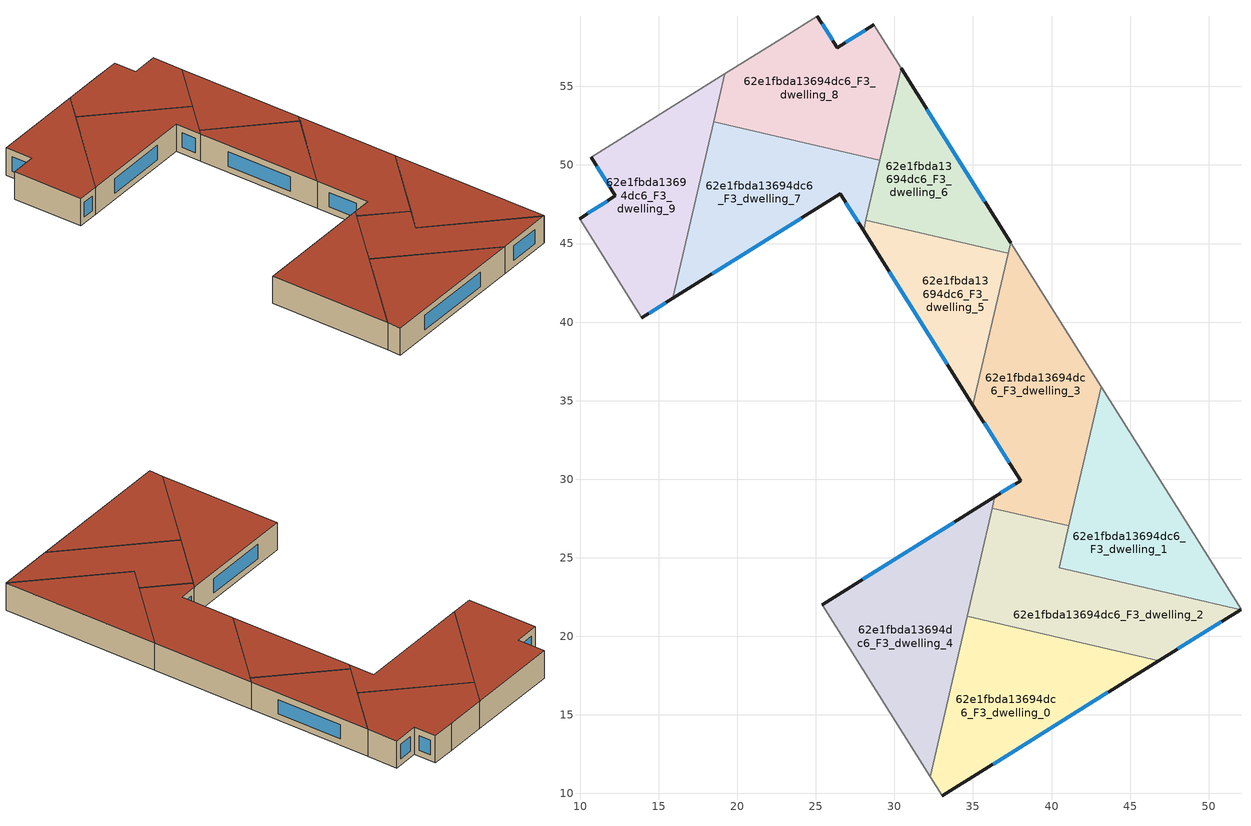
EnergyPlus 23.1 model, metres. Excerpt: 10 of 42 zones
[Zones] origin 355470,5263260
62e1fbda13694dc6_F3_dwelling_0
 floor to 62e1fbda13694dc6_F2_dwelling_0 (EU_floor_Construction): 46.83,18.46 33.04,9.85 32.27,11.08 34.63,21.28 z9
 wall outside (EU_wall_Construction): 33.04,9.85 46.83,18.46 z9:12
 wall adiabatic (EU_wall_Construction): 32.27,11.08 33.04,9.85 z9:12
 wall to 62e1fbda13694dc6_F3_dwelling_2 (EU_wall_Construction): 46.83,18.46 34.63,21.28 z9:12
 wall to 62e1fbda13694dc6_F3_dwelling_4 (EU_wall_Construction): 34.63,21.28 32.27,11.08 z9:12
 window (EU_Window_Construction): 36.28,11.87 43.59,16.44 z9.7:11.3
 roof outside (EU_roof_Construction): 46.83,18.46 34.63,21.28 32.27,11.08 33.04,9.85 z12
62e1fbda13694dc6_F3_dwelling_1
 floor to 62e1fbda13694dc6_F2_dwelling_1 (EU_floor_Construction): 43.16,35.89 52.06,21.72 52.03,21.71 40.49,24.38 z9
 wall adiabatic (EU_wall_Construction): 52.03,21.71 52.06,21.72 43.16,35.89 z9:12
 wall to 62e1fbda13694dc6_F3_dwelling_2 (EU_wall_Construction): 41.1,27.04 40.49,24.38 52.03,21.71 z9:12
 wall to 62e1fbda13694dc6_F3_dwelling_3 (EU_wall_Construction): 43.16,35.89 41.1,27.04 z9:12
 roof outside (EU_roof_Construction): 52.06,21.72 43.16,35.89 40.49,24.38 52.03,21.71 z12
62e1fbda13694dc6_F3_dwelling_2
 floor to 62e1fbda13694dc6_F2_dwelling_2 (EU_floor_Construction): 52.03,21.71 46.83,18.46 34.63,21.28 36.23,28.17 41.1,27.04 40.49,24.38 z9
 wall outside (EU_wall_Construction): 46.83,18.46 52.03,21.71 z9:12
 wall to 62e1fbda13694dc6_F3_dwelling_3 (EU_wall_Construction): 41.1,27.04 36.23,28.17 z9:12
 wall to 62e1fbda13694dc6_F3_dwelling_4 (EU_wall_Construction): 36.23,28.17 34.63,21.28 z9:12
 window (EU_Window_Construction): 48.05,19.22 50.81,20.94 z9.7:11.3
 roof outside (EU_roof_Construction): 52.03,21.71 40.49,24.38 41.1,27.04 36.23,28.17 34.63,21.28 46.83,18.46 z12
62e1fbda13694dc6_F3_dwelling_3
 floor to 62e1fbda13694dc6_F2_dwelling_3 (EU_floor_Construction): 37.4,45.05 43.16,35.89 41.1,27.04 36.23,28.17 36.4,28.89 38.03,29.91 35,34.72 z9
 wall outside (EU_wall_Construction): 35,34.72 38.03,29.91 36.4,28.89 z9:12
 wall adiabatic (EU_wall_Construction): 43.16,35.89 37.4,45.05 z9:12
 wall to 62e1fbda13694dc6_F3_dwelling_5 (EU_wall_Construction): 37.24,44.38 35,34.72 z9:12
 wall to 62e1fbda13694dc6_F3_dwelling_6 (EU_wall_Construction): 37.4,45.05 37.24,44.38 z9:12
 wall to 62e1fbda13694dc6_F3_dwelling_4 (EU_wall_Construction): 36.4,28.89 36.23,28.17 z9:12
 window (EU_Window_Construction): 37.64,29.67 36.78,29.13 / 35.71,33.59 37.32,31.04 z9.7:11.3
 roof outside (EU_roof_Construction): 41.1,27.04 43.16,35.89 37.4,45.05 35,34.72 38.03,29.91 36.4,28.89 36.23,28.17 z12
62e1fbda13694dc6_F3_dwelling_4
 floor to 62e1fbda13694dc6_F2_dwelling_4 (EU_floor_Construction): 36.4,28.89 32.27,11.08 25.39,22.01 z9
 wall outside (EU_wall_Construction): 36.4,28.89 25.39,22.01 z9:12
 wall adiabatic (EU_wall_Construction): 25.39,22.01 32.27,11.08 z9:12
 window (EU_Window_Construction): 33.81,27.28 27.98,23.63 z9.7:11.3
 roof outside (EU_roof_Construction): 32.27,11.08 36.4,28.89 25.39,22.01 z12
62e1fbda13694dc6_F3_dwelling_5
 floor to 62e1fbda13694dc6_F2_dwelling_5 (EU_floor_Construction): 37.24,44.38 35,34.72 28.03,45.81 28.19,46.48 z9
 wall outside (EU_wall_Construction): 28.03,45.81 35,34.72 z9:12
 wall to 62e1fbda13694dc6_F3_dwelling_6 (EU_wall_Construction): 37.24,44.38 28.19,46.48 z9:12
 wall to 62e1fbda13694dc6_F3_dwelling_7 (EU_wall_Construction): 28.19,46.48 28.03,45.81 z9:12
 window (EU_Window_Construction): 29.67,43.21 33.36,37.33 z9.7:11.3
 roof outside (EU_roof_Construction): 35,34.72 37.24,44.38 28.19,46.48 28.03,45.81 z12
62e1fbda13694dc6_F3_dwelling_6
 floor to 62e1fbda13694dc6_F2_dwelling_6 (EU_floor_Construction): 30.43,56.14 37.4,45.05 37.24,44.38 28.19,46.48 z9
 wall outside (EU_wall_Construction): 37.4,45.05 30.43,56.14 z9:12
 wall to 62e1fbda13694dc6_F3_dwelling_8 (EU_wall_Construction): 30.43,56.14 29.08,50.31 z9:12
 wall to 62e1fbda13694dc6_F3_dwelling_7 (EU_wall_Construction): 29.08,50.31 28.19,46.48 z9:12
 window (EU_Window_Construction): 35.76,47.66 32.07,53.54 z9.7:11.3
 roof outside (EU_roof_Construction): 37.24,44.38 37.4,45.05 30.43,56.14 28.19,46.48 z12
62e1fbda13694dc6_F3_dwelling_7
 floor to 62e1fbda13694dc6_F2_dwelling_7 (EU_floor_Construction): 29.08,50.31 28.03,45.81 26.56,48.16 15.9,41.51 18.51,52.76 z9
 wall outside (EU_wall_Construction): 15.9,41.51 26.56,48.16 28.03,45.81 z9:12
 wall to 62e1fbda13694dc6_F3_dwelling_8 (EU_wall_Construction): 29.08,50.31 18.51,52.76 z9:12
 wall to 62e1fbda13694dc6_F3_dwelling_9 (EU_wall_Construction): 18.51,52.76 15.9,41.51 z9:12
 window (EU_Window_Construction): 26.9,47.61 27.69,46.36 / 18.4,43.07 24.06,46.6 z9.7:11.3
 roof outside (EU_roof_Construction): 28.03,45.81 29.08,50.31 18.51,52.76 15.9,41.51 26.56,48.16 z12
62e1fbda13694dc6_F3_dwelling_8
 floor to 62e1fbda13694dc6_F2_dwelling_8 (EU_floor_Construction): 28.68,58.92 30.43,56.14 29.08,50.31 18.51,52.76 19.21,55.8 22.95,58.14 25.1,59.47 26.36,57.47 z9
 wall outside (EU_wall_Construction): 28.68,58.92 26.36,57.47 25.1,59.47 z9:12
 wall adiabatic (EU_wall_Construction): 25.1,59.47 22.95,58.14 19.21,55.8 / 30.43,56.14 28.68,58.92 z9:12
 wall to 62e1fbda13694dc6_F3_dwelling_9 (EU_wall_Construction): 19.21,55.8 18.51,52.76 z9:12
 window (EU_Window_Construction): 26.06,57.94 25.4,59 / 28.14,58.58 26.9,57.81 z9.7:11.3
 roof outside (EU_roof_Construction): 29.08,50.31 30.43,56.14 28.68,58.92 26.36,57.47 25.1,59.47 22.95,58.14 19.21,55.8 18.51,52.76 z12
62e1fbda13694dc6_F3_dwelling_9
 floor to 62e1fbda13694dc6_F2_dwelling_9 (EU_floor_Construction): 19.21,55.8 15.9,41.51 13.92,40.28 9.96,46.59 12.25,48.03 10.7,50.49 z9
 wall outside (EU_wall_Construction): 10.7,50.49 12.25,48.03 9.96,46.59 / 13.92,40.28 15.9,41.51 z9:12
 wall adiabatic (EU_wall_Construction): 19.21,55.8 10.7,50.49 / 9.96,46.59 13.92,40.28 z9:12
 window (EU_Window_Construction): 11.06,49.91 11.88,48.6 / 14.39,40.57 15.44,41.22 / 11.71,47.69 10.5,46.93 z9.7:11.3
 roof outside (EU_roof_Construction): 15.9,41.51 19.21,55.8 10.7,50.49 12.25,48.03 9.96,46.59 13.92,40.28 z12
[Building]
EU S2 Campaign: North Axis=0; Terrain=City; Solar Distribution=FullExterior
[Site:Location]
Budapest.Ferenc.Liszt.Intl.AP: Latitude=47.437; Longitude=19.256; Time Zone=1; Elevation=185
[SizingPeriod:WeatherFileDays]
AnnualSizingPeriod: Begin Month=1; Begin Day of Month=1; End Month=12; End Day of Month=31; Day of Week for Start Day=Monday; Use Weather File Daylight Saving Period=No; Use Weather File Rain and Snow Indicators=No
[MATERIAL]
EU_InternalMass_Material: Roughness=MediumRough; Thickness=0.1; Conductivity=1; Density=1800; Specific Heat=900; Thermal Absorptance=0.9; Solar Absorptance=0.7; Visible Absorptance=0.7
[MATERIAL:NOMASS] Roughness=MediumRough; Thermal Absorptance=0.9; Solar Absorptance=0.7; Visible Absorptance=0.7
Name | Thermal Resistance
EU_wall_NoMass | 0.832559
EU_roof_NoMass | 1.39638
EU_floor_NoMass | 0.872794
[WINDOWMATERIAL:SIMPLEGLAZINGSYSTEM]
EU_Window_SimpleGlazing: UFactor=2.79869; Solar Heat Gain Coefficient=0.75; Visible Transmittance=0.75
[CONSTRUCTION]
EU_wall_Construction: EU_wall_NoMass
EU_roof_Construction: EU_roof_NoMass
EU_floor_Construction: EU_floor_NoMass
EU_Window_Construction: EU_Window_SimpleGlazing
EU_InternalMass_Construction: EU_InternalMass_Material
[ZONE] Type=1; Multiplier=1; Ceiling Height=autocalculate; Floor Area=autocalculate; Part of Total Floor Area=Yes
Name | Volume
62e1fbda13694dc6_F3_dwelling_0 | 232.063
62e1fbda13694dc6_F3_dwelling_1 | 210.752
62e1fbda13694dc6_F3_dwelling_2 | 232.069
62e1fbda13694dc6_F3_dwelling_3 | 253.343
62e1fbda13694dc6_F3_dwelling_4 | 251.488
62e1fbda13694dc6_F3_dwelling_5 | 147.775
62e1fbda13694dc6_F3_dwelling_6 | 147.781
62e1fbda13694dc6_F3_dwelling_7 | 210.755
62e1fbda13694dc6_F3_dwelling_8 | 210.756
62e1fbda13694dc6_F3_dwelling_9 | 210.748
[INTERNALMASS] Construction=EU_InternalMass_Construction
Name | Zone or ZoneList | Surface Area
62e1fbda13694dc6_F3_dwelling_0_EU_InternalMass | 62e1fbda13694dc6_F3_dwelling_0 | 77.354
62e1fbda13694dc6_F3_dwelling_1_EU_InternalMass | 62e1fbda13694dc6_F3_dwelling_1 | 70.2452
62e1fbda13694dc6_F3_dwelling_2_EU_InternalMass | 62e1fbda13694dc6_F3_dwelling_2 | 77.3564
62e1fbda13694dc6_F3_dwelling_3_EU_InternalMass | 62e1fbda13694dc6_F3_dwelling_3 | 84.4529
62e1fbda13694dc6_F3_dwelling_4_EU_InternalMass | 62e1fbda13694dc6_F3_dwelling_4 | 83.817
62e1fbda13694dc6_F3_dwelling_5_EU_InternalMass | 62e1fbda13694dc6_F3_dwelling_5 | 49.2544
62e1fbda13694dc6_F3_dwelling_6_EU_InternalMass | 62e1fbda13694dc6_F3_dwelling_6 | 49.262
62e1fbda13694dc6_F3_dwelling_7_EU_InternalMass | 62e1fbda13694dc6_F3_dwelling_7 | 70.2528
62e1fbda13694dc6_F3_dwelling_8_EU_InternalMass | 62e1fbda13694dc6_F3_dwelling_8 | 70.2519
62e1fbda13694dc6_F3_dwelling_9_EU_InternalMass | 62e1fbda13694dc6_F3_dwelling_9 | 70.2493
[OTHEREQUIPMENT] Fuel Type=Electricity; Design Level Calculation Method=Watts/Area; Power per Zone Floor Area=1; Fraction Latent=0; Fraction Radiant=0; Fraction Lost=0; Carbon Dioxide Generation Rate=0; EndUse Subcategory=EU_Step8_InternalGains
Name | Zone or ZoneList or Space or SpaceList | Schedule
EU_Step8_InternalGain_62e1fbda13694dc6_F3_dwelling_0_f000 | 62e1fbda13694dc6_F3_dwelling_0 | EU_Step8_GainSchedule_62e1fbda13694dc6_F3_dwelling_0_f000
EU_Step8_InternalGain_62e1fbda13694dc6_F3_dwelling_1_f000 | 62e1fbda13694dc6_F3_dwelling_1 | EU_Step8_GainSchedule_62e1fbda13694dc6_F3_dwelling_1_f000
EU_Step8_InternalGain_62e1fbda13694dc6_F3_dwelling_2_f000 | 62e1fbda13694dc6_F3_dwelling_2 | EU_Step8_GainSchedule_62e1fbda13694dc6_F3_dwelling_2_f000
EU_Step8_InternalGain_62e1fbda13694dc6_F3_dwelling_3_f000 | 62e1fbda13694dc6_F3_dwelling_3 | EU_Step8_GainSchedule_62e1fbda13694dc6_F3_dwelling_3_f000
EU_Step8_InternalGain_62e1fbda13694dc6_F3_dwelling_4_f000 | 62e1fbda13694dc6_F3_dwelling_4 | EU_Step8_GainSchedule_62e1fbda13694dc6_F3_dwelling_4_f000
EU_Step8_InternalGain_62e1fbda13694dc6_F3_dwelling_5_f000 | 62e1fbda13694dc6_F3_dwelling_5 | EU_Step8_GainSchedule_62e1fbda13694dc6_F3_dwelling_5_f000
EU_Step8_InternalGain_62e1fbda13694dc6_F3_dwelling_6_f000 | 62e1fbda13694dc6_F3_dwelling_6 | EU_Step8_GainSchedule_62e1fbda13694dc6_F3_dwelling_6_f000
EU_Step8_InternalGain_62e1fbda13694dc6_F3_dwelling_7_f000 | 62e1fbda13694dc6_F3_dwelling_7 | EU_Step8_GainSchedule_62e1fbda13694dc6_F3_dwelling_7_f000
EU_Step8_InternalGain_62e1fbda13694dc6_F3_dwelling_8_f000 | 62e1fbda13694dc6_F3_dwelling_8 | EU_Step8_GainSchedule_62e1fbda13694dc6_F3_dwelling_8_f000
EU_Step8_InternalGain_62e1fbda13694dc6_F3_dwelling_9_f000 | 62e1fbda13694dc6_F3_dwelling_9 | EU_Step8_GainSchedule_62e1fbda13694dc6_F3_dwelling_9_f000
[ZONEVENTILATION:DESIGNFLOWRATE] Schedule=EU_AlwaysOn; Design Flow Rate Calculation Method=AirChanges/Hour; Air Changes per Hour=0.475469; Ventilation Type=Natural; Fan Pressure Rise=0; Fan Total Efficiency=1; Constant Term Coefficient=1; Temperature Term Coefficient=0; Velocity Term Coefficient=0; Velocity Squared Term Coefficient=0; Minimum Indoor Temperature=-100; Maximum Indoor Temperature=100; Delta Temperature=-100; Minimum Outdoor Temperature=-100; Maximum Outdoor Temperature=100; Maximum Wind Speed=40
Name | Zone or ZoneList or Space or SpaceList
EU_ConstantAir_62e1fbda13694dc6_F3_dwelling_0 | 62e1fbda13694dc6_F3_dwelling_0
EU_ConstantAir_62e1fbda13694dc6_F3_dwelling_1 | 62e1fbda13694dc6_F3_dwelling_1
EU_ConstantAir_62e1fbda13694dc6_F3_dwelling_2 | 62e1fbda13694dc6_F3_dwelling_2
EU_ConstantAir_62e1fbda13694dc6_F3_dwelling_3 | 62e1fbda13694dc6_F3_dwelling_3
EU_ConstantAir_62e1fbda13694dc6_F3_dwelling_4 | 62e1fbda13694dc6_F3_dwelling_4
EU_ConstantAir_62e1fbda13694dc6_F3_dwelling_5 | 62e1fbda13694dc6_F3_dwelling_5
EU_ConstantAir_62e1fbda13694dc6_F3_dwelling_6 | 62e1fbda13694dc6_F3_dwelling_6
EU_ConstantAir_62e1fbda13694dc6_F3_dwelling_7 | 62e1fbda13694dc6_F3_dwelling_7
EU_ConstantAir_62e1fbda13694dc6_F3_dwelling_8 | 62e1fbda13694dc6_F3_dwelling_8
EU_ConstantAir_62e1fbda13694dc6_F3_dwelling_9 | 62e1fbda13694dc6_F3_dwelling_9
[HVACTEMPLATE:THERMOSTAT] Constant Heating Setpoint=20; Constant Cooling Setpoint=50
EU_HeatOnly_62e1fbda13694dc6_F0_dwelling_8; EU_HeatOnly_62e1fbda13694dc6_F0_dwelling_9; EU_HeatOnly_62e1fbda13694dc6_F0_dwelling_10; EU_HeatOnly_62e1fbda13694dc6_F1_dwelling_0; EU_HeatOnly_62e1fbda13694dc6_F1_dwelling_1; EU_HeatOnly_62e1fbda13694dc6_F1_dwelling_2; EU_HeatOnly_62e1fbda13694dc6_F1_dwelling_3; EU_HeatOnly_62e1fbda13694dc6_F1_dwelling_4; EU_HeatOnly_62e1fbda13694dc6_F1_dwelling_5; EU_HeatOnly_62e1fbda13694dc6_F1_dwelling_6; EU_HeatOnly_62e1fbda13694dc6_F1_dwelling_7; EU_HeatOnly_62e1fbda13694dc6_F1_dwelling_8; EU_HeatOnly_62e1fbda13694dc6_F1_dwelling_9; EU_HeatOnly_62e1fbda13694dc6_F1_dwelling_10; EU_HeatOnly_62e1fbda13694dc6_F2_dwelling_0; EU_HeatOnly_62e1fbda13694dc6_F2_dwelling_1; EU_HeatOnly_62e1fbda13694dc6_F2_dwelling_2; EU_HeatOnly_62e1fbda13694dc6_F2_dwelling_3; EU_HeatOnly_62e1fbda13694dc6_F2_dwelling_4; EU_HeatOnly_62e1fbda13694dc6_F2_dwelling_5; EU_HeatOnly_62e1fbda13694dc6_F2_dwelling_6; EU_HeatOnly_62e1fbda13694dc6_F2_dwelling_7; EU_HeatOnly_62e1fbda13694dc6_F2_dwelling_8; EU_HeatOnly_62e1fbda13694dc6_F2_dwelling_9; EU_HeatOnly_62e1fbda13694dc6_F3_dwelling_0; EU_HeatOnly_62e1fbda13694dc6_F3_dwelling_1; EU_HeatOnly_62e1fbda13694dc6_F3_dwelling_2; EU_HeatOnly_62e1fbda13694dc6_F3_dwelling_3; EU_HeatOnly_62e1fbda13694dc6_F3_dwelling_4; EU_HeatOnly_62e1fbda13694dc6_F3_dwelling_5; EU_HeatOnly_62e1fbda13694dc6_F3_dwelling_6; EU_HeatOnly_62e1fbda13694dc6_F3_dwelling_7; EU_HeatOnly_62e1fbda13694dc6_F3_dwelling_8; EU_HeatOnly_62e1fbda13694dc6_F3_dwelling_9
[HVACTEMPLATE:ZONE:IDEALLOADSAIRSYSTEM] System Availability Schedule=EU_AlwaysOn; Maximum Heating Supply Air Temperature=50; Minimum Cooling Supply Air Temperature=13; Maximum Heating Supply Air Humidity Ratio=0.0156; Minimum Cooling Supply Air Humidity Ratio=0.0077; Heating Limit=NoLimit; Cooling Limit=NoLimit; Heating Availability Schedule=EU_AlwaysOn; Cooling Availability Schedule=EU_CoolingOff; Dehumidification Control Type=ConstantSensibleHeatRatio; Cooling Sensible Heat Ratio=0.7; Dehumidification Setpoint=60; Humidification Control Type=None; Humidification Setpoint=30; Outdoor Air Method=None; Outdoor Air Flow Rate per Person=0.00944; Outdoor Air Flow Rate per Zone Floor Area=0; Outdoor Air Flow Rate per Zone=0; Demand Controlled Ventilation Type=None; Outdoor Air Economizer Type=NoEconomizer; Heat Recovery Type=None; Sensible Heat Recovery Effectiveness=0.7; Latent Heat Recovery Effectiveness=0.65
Name | Template Thermostat
62e1fbda13694dc6_F3_dwelling_0 | EU_HeatOnly_62e1fbda13694dc6_F3_dwelling_0
62e1fbda13694dc6_F3_dwelling_1 | EU_HeatOnly_62e1fbda13694dc6_F3_dwelling_1
62e1fbda13694dc6_F3_dwelling_2 | EU_HeatOnly_62e1fbda13694dc6_F3_dwelling_2
62e1fbda13694dc6_F3_dwelling_3 | EU_HeatOnly_62e1fbda13694dc6_F3_dwelling_3
62e1fbda13694dc6_F3_dwelling_4 | EU_HeatOnly_62e1fbda13694dc6_F3_dwelling_4
62e1fbda13694dc6_F3_dwelling_5 | EU_HeatOnly_62e1fbda13694dc6_F3_dwelling_5
62e1fbda13694dc6_F3_dwelling_6 | EU_HeatOnly_62e1fbda13694dc6_F3_dwelling_6
62e1fbda13694dc6_F3_dwelling_7 | EU_HeatOnly_62e1fbda13694dc6_F3_dwelling_7
62e1fbda13694dc6_F3_dwelling_8 | EU_HeatOnly_62e1fbda13694dc6_F3_dwelling_8
62e1fbda13694dc6_F3_dwelling_9 | EU_HeatOnly_62e1fbda13694dc6_F3_dwelling_9
[SIZING:ZONE] Zone Cooling Design Supply Air Temperature Input Method=SupplyAirTemperature; Zone Cooling Design Supply Air Temperature=13; Zone Heating Design Supply Air Temperature Input Method=SupplyAirTemperature; Zone Heating Design Supply Air Temperature=50; Zone Cooling Design Supply Air Humidity Ratio=0.008; Zone Heating Design Supply Air Humidity Ratio=0.008; Cooling Design Air Flow Method=DesignDay; Cooling Design Air Flow Rate=0; Cooling Minimum Air Flow per Zone Floor Area=0.000762; Cooling Minimum Air Flow=0; Cooling Minimum Air Flow Fraction=0.2; Heating Design Air Flow Method=DesignDay; Heating Design Air Flow Rate=0; Heating Maximum Air Flow per Zone Floor Area=0.002032; Heating Maximum Air Flow=0.141576; Heating Maximum Air Flow Fraction=0.3; Account for Dedicated Outdoor Air System=No; Dedicated Outdoor Air System Control Strategy=NeutralSupplyAir; Dedicated Outdoor Air Low Setpoint Temperature for Design=autosize; Dedicated Outdoor Air High Setpoint Temperature for Design=autosize; Zone Load Sizing Method=Sensible Load Only No Latent Load; Zone Latent Cooling Design Supply Air Humidity Ratio Input Method=HumidityRatioDifference; Zone Cooling Design Supply Air Humidity Ratio Difference=0.005; Zone Latent Heating Design Supply Air Humidity Ratio Input Method=HumidityRatioDifference; Zone Humidification Design Supply Air Humidity Ratio Difference=0.005
62e1fbda13694dc6_F3_dwelling_0; 62e1fbda13694dc6_F3_dwelling_1; 62e1fbda13694dc6_F3_dwelling_2; 62e1fbda13694dc6_F3_dwelling_3; 62e1fbda13694dc6_F3_dwelling_4; 62e1fbda13694dc6_F3_dwelling_5; 62e1fbda13694dc6_F3_dwelling_6; 62e1fbda13694dc6_F3_dwelling_7; 62e1fbda13694dc6_F3_dwelling_8; 62e1fbda13694dc6_F3_dwelling_9
[SCHEDULE:CONSTANT]
Name | Hourly Value
EU_AlwaysOn | 1
EU_CoolingOff | 0
[SCHEDULE:FILE] Column Number=1; Rows to Skip at Top=0; Number of Hours of Data=8760; Column Separator=Comma; Interpolate to Timestep=No; Minutes per Item=60; Adjust Schedule for Daylight Savings=Yes
Name | File
EU_Step8_GainSchedule_62e1fbda13694dc6_F3_dwelling_0_f000 | ../../schedules/62e1fbda13694dc6/62e1fbda13694dc6_F3_dwelling_0_f000_gain.csv
EU_Step8_GainSchedule_62e1fbda13694dc6_F3_dwelling_1_f000 | ../../schedules/62e1fbda13694dc6/62e1fbda13694dc6_F3_dwelling_1_f000_gain.csv
EU_Step8_GainSchedule_62e1fbda13694dc6_F3_dwelling_2_f000 | ../../schedules/62e1fbda13694dc6/62e1fbda13694dc6_F3_dwelling_2_f000_gain.csv
EU_Step8_GainSchedule_62e1fbda13694dc6_F3_dwelling_3_f000 | ../../schedules/62e1fbda13694dc6/62e1fbda13694dc6_F3_dwelling_3_f000_gain.csv
EU_Step8_GainSchedule_62e1fbda13694dc6_F3_dwelling_4_f000 | ../../schedules/62e1fbda13694dc6/62e1fbda13694dc6_F3_dwelling_4_f000_gain.csv
EU_Step8_GainSchedule_62e1fbda13694dc6_F3_dwelling_5_f000 | ../../schedules/62e1fbda13694dc6/62e1fbda13694dc6_F3_dwelling_5_f000_gain.csv
EU_Step8_GainSchedule_62e1fbda13694dc6_F3_dwelling_6_f000 | ../../schedules/62e1fbda13694dc6/62e1fbda13694dc6_F3_dwelling_6_f000_gain.csv
EU_Step8_GainSchedule_62e1fbda13694dc6_F3_dwelling_7_f000 | ../../schedules/62e1fbda13694dc6/62e1fbda13694dc6_F3_dwelling_7_f000_gain.csv
EU_Step8_GainSchedule_62e1fbda13694dc6_F3_dwelling_8_f000 | ../../schedules/62e1fbda13694dc6/62e1fbda13694dc6_F3_dwelling_8_f000_gain.csv
EU_Step8_GainSchedule_62e1fbda13694dc6_F3_dwelling_9_f000 | ../../schedules/62e1fbda13694dc6/62e1fbda13694dc6_F3_dwelling_9_f000_gain.csv
